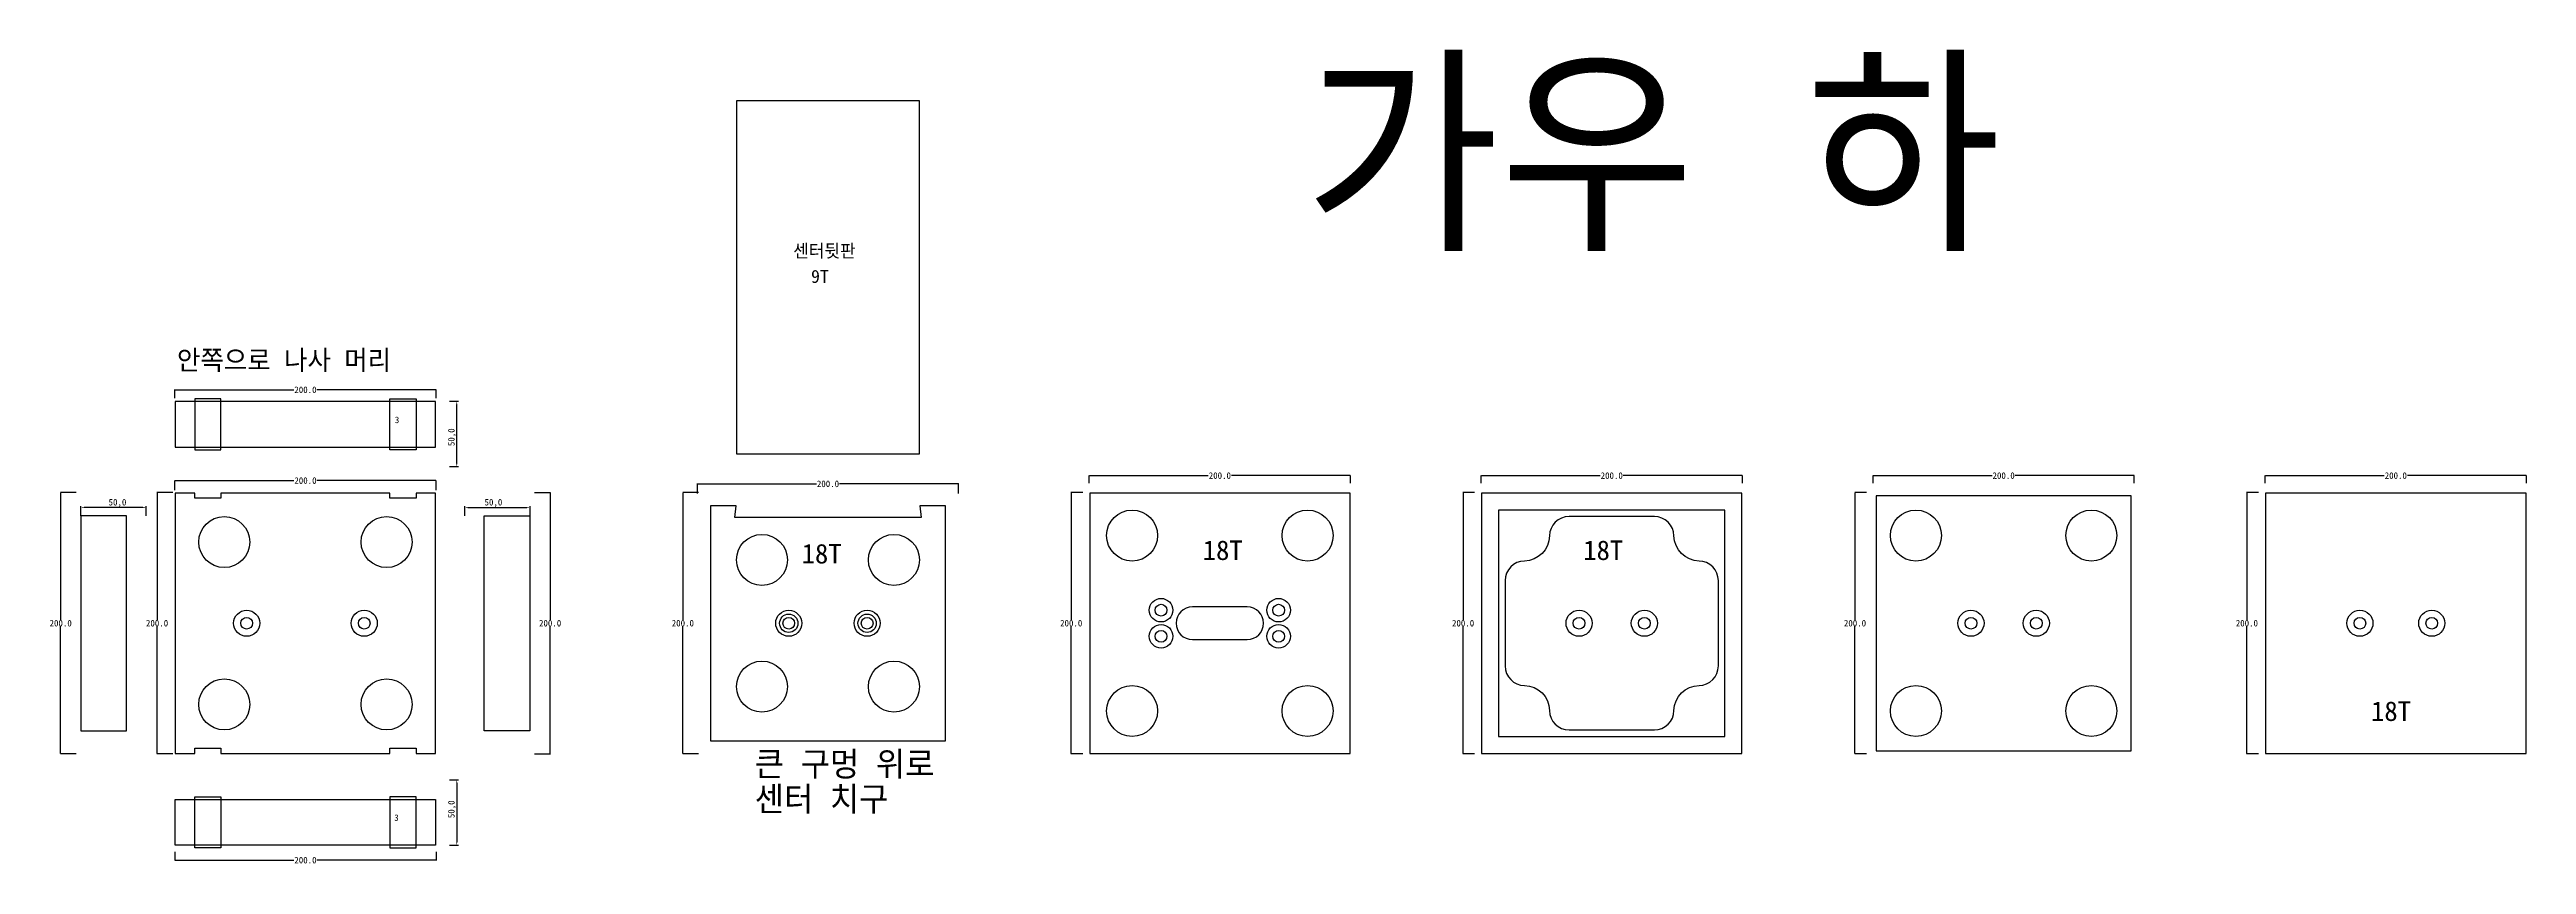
# Model space of a CAD drawing. Header units: millimetres. Extents: x 789 to 2685, y 189 to 813.
import ezdxf

# ---------------------------------------------------------------- set-up
doc = ezdxf.new("R2010")
doc.units = ezdxf.units.MM
for name, color, linetype in [('TEXT', 3, 'Continuous'), ('볼트 구멍', 7, 'Continuous'), ('치구', 7, 'Continuous'), ('치수', 7, 'Continuous')]:
    doc.layers.add(name, color=color, linetype=linetype)
doc.dimstyles.new('ISO-25', dxfattribs={"dimtxt": 2.5, "dimasz": 2.5, "dimexe": 1.25, "dimexo": 0.625, "dimtad": 1, "dimtxsty": 'Standard', "dimcen": 2.5, "dimadec": 0, "dimazin": 0, "dimtfac": 1, "dimtmove": 0, "dimatfit": 3, "dimfxl": 0, "dimarcsym": 0})
doc.dimstyles.get("Standard").update_dxf_attribs({"dimtxt": 7, "dimasz": 0.18, "dimexe": 0.18, "dimexo": 0.0625, "dimgap": 0.09, "dimtad": 0, "dimtih": 1, "dimtoh": 1, "dimdec": 1, "dimzin": 0, "dimdsep": 46, "dimtxsty": 'Standard', "dimcen": 0.09, "dimadec": 0, "dimazin": 0, "dimtfac": 1, "dimtdec": 1, "dimtofl": 0, "dimtmove": 0, "dimatfit": 3, "dimfxl": 0, "dimtolj": 1, "dimtzin": 0, "dimarcsym": 0})

# ---------------------------------------------------------------- blocks, each defined once
blk = doc.blocks.new('*D22')
at = {"layer": 'Defpoints', "color": 0}
for p in [(1094.3, 543.4), (1100.4, 543.4), (1094.3, 493.4)]:
    blk.add_point(p, dxfattribs=at)
at = {"layer": '치수', "color": 0, "lineweight": -2}
for p, q in [((1094.9, 543.4), (1101.7, 543.4)), ((1100.4, 495.9), (1100.4, 540.9)), ((1094.9, 493.4), (1101.7, 493.4))]:
    blk.add_line(p, q, dxfattribs=at)
at = {"layer": '치수', "color": 0}
for points in [[(1100, 540.9), (1100.9, 540.9), (1100.4, 543.4)], [(1100, 495.9), (1100.9, 495.9), (1100.4, 493.4)]]:
    blk.add_solid(points, dxfattribs=at)
at = {"layer": '치수', "color": 0, "insert": (1096.9, 515.9), "char_height": 5, "attachment_point": 5, "rotation": 90}
blk.add_mtext('50,0', dxfattribs=at)
blk = doc.blocks.new('*D23')
at = {"layer": 'Defpoints', "color": 0}
for p in [(1094.3, 253.6), (1094.3, 203.6), (1100.4, 203.6)]:
    blk.add_point(p, dxfattribs=at)
at = {"layer": '치수', "color": 0, "lineweight": -2}
for p, q in [((1094.9, 253.6), (1101.7, 253.6)), ((1100.4, 251.1), (1100.4, 206.1)), ((1094.9, 203.6), (1101.7, 203.6))]:
    blk.add_line(p, q, dxfattribs=at)
at = {"layer": '치수', "color": 0}
for points in [[(1100, 251.1), (1100.9, 251.1), (1100.4, 253.6)], [(1100, 206.1), (1100.9, 206.1), (1100.4, 203.6)]]:
    blk.add_solid(points, dxfattribs=at)
at = {"layer": '치수', "color": 0, "insert": (1096.9, 231.1), "char_height": 5, "attachment_point": 5, "rotation": 90}
blk.add_mtext('50,0', dxfattribs=at)
blk = doc.blocks.new('*D24')
at = {"layer": 'Defpoints', "color": 0, "linetype": 'Continuous'}
for p in [(883.1, 473.5), (871, 273.5), (883.1, 273.5)]:
    blk.add_point(p, dxfattribs=at)
at = {"layer": '치수', "color": 0, "linetype": 'Continuous', "lineweight": -2}
for p, q in [((883.1, 473.5), (870.9, 473.5)), ((871, 473.3), (871, 376.1)), ((871, 273.7), (871, 370.9)), ((883.1, 273.5), (870.9, 273.5))]:
    blk.add_line(p, q, dxfattribs=at)
at = {"layer": '치수', "color": 0, "linetype": 'Continuous'}
for points in [[(871, 473.3), (871.1, 473.3), (871, 473.5)], [(871, 273.7), (871.1, 273.7), (871, 273.5)]]:
    blk.add_solid(points, dxfattribs=at)
at = {"layer": '치수', "color": 0, "linetype": 'Continuous', "insert": (871, 373.5), "char_height": 5, "attachment_point": 5}
blk.add_mtext('\\A1;200.0', dxfattribs=at)
blk = doc.blocks.new('*D25')
at = {"layer": 'Defpoints', "color": 0, "linetype": 'Continuous'}
for p in [(809.3, 473.5), (797.2, 273.5), (809.3, 273.5)]:
    blk.add_point(p, dxfattribs=at)
at = {"layer": '치수', "color": 0, "linetype": 'Continuous', "lineweight": -2}
for p, q in [((809.2, 473.5), (797, 473.5)), ((797.2, 473.3), (797.2, 376.1)), ((797.2, 273.7), (797.2, 370.9)), ((809.2, 273.5), (797, 273.5))]:
    blk.add_line(p, q, dxfattribs=at)
at = {"layer": '치수', "color": 0, "linetype": 'Continuous'}
for points in [[(797.2, 473.3), (797.2, 473.3), (797.2, 473.5)], [(797.2, 273.7), (797.2, 273.7), (797.2, 273.5)]]:
    blk.add_solid(points, dxfattribs=at)
at = {"layer": '치수', "color": 0, "linetype": 'Continuous', "insert": (797.2, 373.5), "char_height": 5, "attachment_point": 5}
blk.add_mtext('\\A1;200.0', dxfattribs=at)
blk = doc.blocks.new('*D26')
at = {"layer": 'Defpoints', "color": 0, "linetype": 'Continuous'}
for p in [(884.6, 198.5), (1084.6, 198.5), (1084.6, 192.1)]:
    blk.add_point(p, dxfattribs=at)
at = {"layer": '치수', "color": 0, "linetype": 'Continuous', "lineweight": -2}
for p, q in [((884.6, 198.5), (884.6, 191.9)), ((884.8, 192.1), (975.7, 192.1)), ((1084.4, 192.1), (993.4, 192.1)), ((1084.6, 198.5), (1084.6, 191.9))]:
    blk.add_line(p, q, dxfattribs=at)
at = {"layer": '치수', "color": 0, "linetype": 'Continuous'}
for points in [[(884.8, 192.2), (884.8, 192.1), (884.6, 192.1)], [(1084.4, 192.2), (1084.4, 192.1), (1084.6, 192.1)]]:
    blk.add_solid(points, dxfattribs=at)
at = {"layer": '치수', "color": 0, "linetype": 'Continuous', "insert": (984.6, 192.1), "char_height": 5, "attachment_point": 5}
blk.add_mtext('\\A1;200.0', dxfattribs=at)
blk = doc.blocks.new('*D27')
at = {"layer": 'Defpoints', "color": 0}
for p in [(812.7, 462), (812.7, 455.2), (862.7, 455.2)]:
    blk.add_point(p, dxfattribs=at)
at = {"layer": '치수', "color": 0, "lineweight": -2}
for p, q in [((812.7, 455.8), (812.7, 463.2)), ((860.2, 462), (815.2, 462)), ((862.7, 455.8), (862.7, 463.2))]:
    blk.add_line(p, q, dxfattribs=at)
at = {"layer": '치수', "color": 0}
for points in [[(815.2, 462.4), (815.2, 461.6), (812.7, 462)], [(860.2, 462.4), (860.2, 461.6), (862.7, 462)]]:
    blk.add_solid(points, dxfattribs=at)
at = {"layer": '치수', "color": 0, "insert": (840.7, 465.5), "char_height": 5, "attachment_point": 5}
blk.add_mtext('50,0', dxfattribs=at)
blk = doc.blocks.new('*D28')
at = {"layer": 'Defpoints', "color": 0, "linetype": 'Continuous'}
for p in [(1084.6, 552.2), (884.6, 545.8), (1084.6, 545.8)]:
    blk.add_point(p, dxfattribs=at)
at = {"layer": '치수', "color": 0, "linetype": 'Continuous', "lineweight": -2}
for p, q in [((884.6, 545.9), (884.6, 552.4)), ((884.8, 552.2), (975.7, 552.2)), ((1084.4, 552.2), (993.4, 552.2)), ((1084.6, 545.9), (1084.6, 552.4))]:
    blk.add_line(p, q, dxfattribs=at)
at = {"layer": '치수', "color": 0, "linetype": 'Continuous'}
for points in [[(884.8, 552.2), (884.8, 552.2), (884.6, 552.2)], [(1084.4, 552.2), (1084.4, 552.2), (1084.6, 552.2)]]:
    blk.add_solid(points, dxfattribs=at)
at = {"layer": '치수', "color": 0, "linetype": 'Continuous', "insert": (984.6, 552.2), "char_height": 5, "attachment_point": 5}
blk.add_mtext('\\A1;200.0', dxfattribs=at)
blk = doc.blocks.new('*D29')
at = {"layer": 'Defpoints', "color": 0, "linetype": 'Continuous'}
for p in [(884.6, 475.3), (1084.6, 482.7), (1084.6, 475.3)]:
    blk.add_point(p, dxfattribs=at)
at = {"layer": '치수', "color": 0, "linetype": 'Continuous', "lineweight": -2}
for p, q in [((884.6, 475.4), (884.6, 482.9)), ((884.8, 482.7), (975.7, 482.7)), ((1084.4, 482.7), (993.4, 482.7)), ((1084.6, 475.4), (1084.6, 482.9))]:
    blk.add_line(p, q, dxfattribs=at)
at = {"layer": '치수', "color": 0, "linetype": 'Continuous'}
for points in [[(884.8, 482.8), (884.8, 482.7), (884.6, 482.7)], [(1084.4, 482.8), (1084.4, 482.7), (1084.6, 482.7)]]:
    blk.add_solid(points, dxfattribs=at)
at = {"layer": '치수', "color": 0, "linetype": 'Continuous', "insert": (984.6, 482.7), "char_height": 5, "attachment_point": 5}
blk.add_mtext('\\A1;200.0', dxfattribs=at)
blk = doc.blocks.new('*D30')
at = {"layer": 'Defpoints', "color": 0, "linetype": 'Continuous'}
for p in [(2479.7, 473.5), (2470.8, 273.5), (2479.7, 273.5)]:
    blk.add_point(p, dxfattribs=at)
at = {"layer": '치수', "color": 0, "linetype": 'Continuous', "lineweight": -2}
for p, q in [((2479.6, 473.5), (2470.6, 473.5)), ((2470.8, 473.3), (2470.8, 376.1)), ((2470.8, 273.7), (2470.8, 370.9)), ((2479.6, 273.5), (2470.6, 273.5))]:
    blk.add_line(p, q, dxfattribs=at)
at = {"layer": '치수', "color": 0, "linetype": 'Continuous'}
for points in [[(2470.7, 473.3), (2470.8, 473.3), (2470.8, 473.5)], [(2470.7, 273.7), (2470.8, 273.7), (2470.8, 273.5)]]:
    blk.add_solid(points, dxfattribs=at)
at = {"layer": '치수', "color": 0, "linetype": 'Continuous', "insert": (2470.8, 373.5), "char_height": 5, "attachment_point": 5}
blk.add_mtext('\\A1;200.0', dxfattribs=at)
blk = doc.blocks.new('*D31')
at = {"layer": 'Defpoints', "color": 0, "linetype": 'Continuous'}
for p in [(2179.7, 473.5), (2170.8, 273.5), (2179.7, 273.5)]:
    blk.add_point(p, dxfattribs=at)
at = {"layer": '치수', "color": 0, "linetype": 'Continuous', "lineweight": -2}
for p, q in [((2179.6, 473.5), (2170.6, 473.5)), ((2170.8, 473.3), (2170.8, 376.1)), ((2170.8, 273.7), (2170.8, 370.9)), ((2179.6, 273.5), (2170.6, 273.5))]:
    blk.add_line(p, q, dxfattribs=at)
at = {"layer": '치수', "color": 0, "linetype": 'Continuous'}
for points in [[(2170.7, 473.3), (2170.8, 473.3), (2170.8, 473.5)], [(2170.7, 273.7), (2170.8, 273.7), (2170.8, 273.5)]]:
    blk.add_solid(points, dxfattribs=at)
at = {"layer": '치수', "color": 0, "linetype": 'Continuous', "insert": (2170.8, 373.5), "char_height": 5, "attachment_point": 5}
blk.add_mtext('\\A1;200.0', dxfattribs=at)
blk = doc.blocks.new('*D32')
at = {"layer": 'Defpoints', "color": 0, "linetype": 'Continuous'}
for p in [(1879.7, 473.5), (1870.8, 273.5), (1879.7, 273.5)]:
    blk.add_point(p, dxfattribs=at)
at = {"layer": '치수', "color": 0, "linetype": 'Continuous', "lineweight": -2}
for p, q in [((1879.6, 473.5), (1870.6, 473.5)), ((1870.8, 473.3), (1870.8, 376.1)), ((1870.8, 273.7), (1870.8, 370.9)), ((1879.6, 273.5), (1870.6, 273.5))]:
    blk.add_line(p, q, dxfattribs=at)
at = {"layer": '치수', "color": 0, "linetype": 'Continuous'}
for points in [[(1870.7, 473.3), (1870.8, 473.3), (1870.8, 473.5)], [(1870.7, 273.7), (1870.8, 273.7), (1870.8, 273.5)]]:
    blk.add_solid(points, dxfattribs=at)
at = {"layer": '치수', "color": 0, "linetype": 'Continuous', "insert": (1870.8, 373.5), "char_height": 5, "attachment_point": 5}
blk.add_mtext('\\A1;200.0', dxfattribs=at)
blk = doc.blocks.new('*D33')
at = {"layer": 'Defpoints', "color": 0, "linetype": 'Continuous'}
for p in [(1285.6, 473.5), (1273.5, 273.5), (1285.6, 273.5)]:
    blk.add_point(p, dxfattribs=at)
at = {"layer": '치수', "color": 0, "linetype": 'Continuous', "lineweight": -2}
for p, q in [((1285.6, 473.5), (1273.4, 473.5)), ((1273.5, 473.3), (1273.5, 376.1)), ((1273.5, 273.7), (1273.5, 370.9)), ((1285.6, 273.5), (1273.4, 273.5))]:
    blk.add_line(p, q, dxfattribs=at)
at = {"layer": '치수', "color": 0, "linetype": 'Continuous'}
for points in [[(1273.5, 473.3), (1273.6, 473.3), (1273.5, 473.5)], [(1273.5, 273.7), (1273.6, 273.7), (1273.5, 273.5)]]:
    blk.add_solid(points, dxfattribs=at)
at = {"layer": '치수', "color": 0, "linetype": 'Continuous', "insert": (1273.5, 373.5), "char_height": 5, "attachment_point": 5}
blk.add_mtext('\\A1;200.0', dxfattribs=at)
blk = doc.blocks.new('*D34')
at = {"layer": 'Defpoints', "color": 0, "linetype": 'Continuous'}
for p in [(1159.9, 473.5), (1159.9, 273.5), (1171.9, 273.5)]:
    blk.add_point(p, dxfattribs=at)
at = {"layer": '치수', "color": 0, "linetype": 'Continuous', "lineweight": -2}
for p, q in [((1159.9, 473.5), (1172.1, 473.5)), ((1171.9, 473.3), (1171.9, 376.1)), ((1171.9, 273.7), (1171.9, 370.9)), ((1159.9, 273.5), (1172.1, 273.5))]:
    blk.add_line(p, q, dxfattribs=at)
at = {"layer": '치수', "color": 0, "linetype": 'Continuous'}
for points in [[(1171.9, 473.3), (1172, 473.3), (1171.9, 473.5)], [(1171.9, 273.7), (1172, 273.7), (1171.9, 273.5)]]:
    blk.add_solid(points, dxfattribs=at)
at = {"layer": '치수', "color": 0, "linetype": 'Continuous', "insert": (1171.9, 373.5), "char_height": 5, "attachment_point": 5}
blk.add_mtext('\\A1;200.0', dxfattribs=at)
blk = doc.blocks.new('*D35')
at = {"layer": 'Defpoints', "color": 0, "linetype": 'Continuous'}
for p in [(1579.7, 473.5), (1570.8, 273.5), (1579.7, 273.5)]:
    blk.add_point(p, dxfattribs=at)
at = {"layer": '치수', "color": 0, "linetype": 'Continuous', "lineweight": -2}
for p, q in [((1579.6, 473.5), (1570.6, 473.5)), ((1570.8, 473.3), (1570.8, 376.1)), ((1570.8, 273.7), (1570.8, 370.9)), ((1579.6, 273.5), (1570.6, 273.5))]:
    blk.add_line(p, q, dxfattribs=at)
at = {"layer": '치수', "color": 0, "linetype": 'Continuous'}
for points in [[(1570.7, 473.3), (1570.8, 473.3), (1570.8, 473.5)], [(1570.7, 273.7), (1570.8, 273.7), (1570.8, 273.5)]]:
    blk.add_solid(points, dxfattribs=at)
at = {"layer": '치수', "color": 0, "linetype": 'Continuous', "insert": (1570.8, 373.5), "char_height": 5, "attachment_point": 5}
blk.add_mtext('\\A1;200.0', dxfattribs=at)
blk = doc.blocks.new('*D36')
at = {"layer": 'Defpoints', "color": 0, "linetype": 'Continuous'}
for p in [(2184.6, 480.6), (2384.6, 486.5), (2384.6, 480.6)]:
    blk.add_point(p, dxfattribs=at)
at = {"layer": '치수', "color": 0, "linetype": 'Continuous', "lineweight": -2}
for p, q in [((2184.6, 480.7), (2184.6, 486.7)), ((2184.8, 486.5), (2275.7, 486.5)), ((2384.4, 486.5), (2293.4, 486.5)), ((2384.6, 480.7), (2384.6, 486.7))]:
    blk.add_line(p, q, dxfattribs=at)
at = {"layer": '치수', "color": 0, "linetype": 'Continuous'}
for points in [[(2184.8, 486.5), (2184.8, 486.5), (2184.6, 486.5)], [(2384.4, 486.5), (2384.4, 486.5), (2384.6, 486.5)]]:
    blk.add_solid(points, dxfattribs=at)
at = {"layer": '치수', "color": 0, "linetype": 'Continuous', "insert": (2284.6, 486.5), "char_height": 5, "attachment_point": 5}
blk.add_mtext('\\A1;200.0', dxfattribs=at)
blk = doc.blocks.new('*D37')
at = {"layer": 'Defpoints', "color": 0, "linetype": 'Continuous'}
for p in [(1584.6, 480.6), (1784.6, 486.5), (1784.6, 480.6)]:
    blk.add_point(p, dxfattribs=at)
at = {"layer": '치수', "color": 0, "linetype": 'Continuous', "lineweight": -2}
for p, q in [((1584.6, 480.7), (1584.6, 486.7)), ((1584.8, 486.5), (1675.7, 486.5)), ((1784.4, 486.5), (1693.4, 486.5)), ((1784.6, 480.7), (1784.6, 486.7))]:
    blk.add_line(p, q, dxfattribs=at)
at = {"layer": '치수', "color": 0, "linetype": 'Continuous'}
for points in [[(1584.8, 486.5), (1584.8, 486.5), (1584.6, 486.5)], [(1784.4, 486.5), (1784.4, 486.5), (1784.6, 486.5)]]:
    blk.add_solid(points, dxfattribs=at)
at = {"layer": '치수', "color": 0, "linetype": 'Continuous', "insert": (1684.6, 486.5), "char_height": 5, "attachment_point": 5}
blk.add_mtext('\\A1;200.0', dxfattribs=at)
blk = doc.blocks.new('*D38')
at = {"layer": 'Defpoints', "color": 0, "linetype": 'Continuous'}
for p in [(1484.6, 480.2), (1284.6, 472.8), (1484.6, 472.8)]:
    blk.add_point(p, dxfattribs=at)
at = {"layer": '치수', "color": 0, "linetype": 'Continuous', "lineweight": -2}
for p, q in [((1284.6, 472.9), (1284.6, 480.4)), ((1284.8, 480.2), (1375.7, 480.2)), ((1484.4, 480.2), (1393.4, 480.2)), ((1484.6, 472.9), (1484.6, 480.4))]:
    blk.add_line(p, q, dxfattribs=at)
at = {"layer": '치수', "color": 0, "linetype": 'Continuous'}
for points in [[(1284.8, 480.3), (1284.8, 480.2), (1284.6, 480.2)], [(1484.4, 480.3), (1484.4, 480.2), (1484.6, 480.2)]]:
    blk.add_solid(points, dxfattribs=at)
at = {"layer": '치수', "color": 0, "linetype": 'Continuous', "insert": (1384.6, 480.2), "char_height": 5, "attachment_point": 5}
blk.add_mtext('\\A1;200.0', dxfattribs=at)
blk = doc.blocks.new('*D39')
at = {"layer": 'Defpoints', "color": 0}
for p in [(1106.5, 455.2), (1156.5, 462), (1156.5, 455.2)]:
    blk.add_point(p, dxfattribs=at)
at = {"layer": '치수', "color": 0, "lineweight": -2}
for p, q in [((1106.5, 455.8), (1106.5, 463.2)), ((1109, 462), (1154, 462)), ((1156.5, 455.8), (1156.5, 463.2))]:
    blk.add_line(p, q, dxfattribs=at)
at = {"layer": '치수', "color": 0}
for points in [[(1109, 462.4), (1109, 461.6), (1106.5, 462)], [(1154, 462.4), (1154, 461.6), (1156.5, 462)]]:
    blk.add_solid(points, dxfattribs=at)
at = {"layer": '치수', "color": 0, "insert": (1128.5, 465.5), "char_height": 5, "attachment_point": 5}
blk.add_mtext('50,0', dxfattribs=at)
blk = doc.blocks.new('*D40')
at = {"layer": 'Defpoints', "color": 0, "linetype": 'Continuous'}
for p in [(1884.6, 480.6), (2084.6, 486.5), (2084.6, 480.6)]:
    blk.add_point(p, dxfattribs=at)
at = {"layer": '치수', "color": 0, "linetype": 'Continuous', "lineweight": -2}
for p, q in [((1884.6, 480.7), (1884.6, 486.7)), ((1884.8, 486.5), (1975.7, 486.5)), ((2084.4, 486.5), (1993.4, 486.5)), ((2084.6, 480.7), (2084.6, 486.7))]:
    blk.add_line(p, q, dxfattribs=at)
at = {"layer": '치수', "color": 0, "linetype": 'Continuous'}
for points in [[(1884.8, 486.5), (1884.8, 486.5), (1884.6, 486.5)], [(2084.4, 486.5), (2084.4, 486.5), (2084.6, 486.5)]]:
    blk.add_solid(points, dxfattribs=at)
at = {"layer": '치수', "color": 0, "linetype": 'Continuous', "insert": (1984.6, 486.5), "char_height": 5, "attachment_point": 5}
blk.add_mtext('\\A1;200.0', dxfattribs=at)
blk = doc.blocks.new('*D41')
at = {"layer": 'Defpoints', "color": 0, "linetype": 'Continuous'}
for p in [(2484.8, 480.6), (2684.8, 486.5), (2684.8, 480.6)]:
    blk.add_point(p, dxfattribs=at)
at = {"layer": '치수', "color": 0, "linetype": 'Continuous', "lineweight": -2}
for p, q in [((2484.8, 480.7), (2484.8, 486.7)), ((2485, 486.5), (2576, 486.5)), ((2684.6, 486.5), (2593.7, 486.5)), ((2684.8, 480.7), (2684.8, 486.7))]:
    blk.add_line(p, q, dxfattribs=at)
at = {"layer": '치수', "color": 0, "linetype": 'Continuous'}
for points in [[(2485, 486.5), (2485, 486.5), (2484.8, 486.5)], [(2684.6, 486.5), (2684.6, 486.5), (2684.8, 486.5)]]:
    blk.add_solid(points, dxfattribs=at)
at = {"layer": '치수', "color": 0, "linetype": 'Continuous', "insert": (2584.8, 486.5), "char_height": 5, "attachment_point": 5}
blk.add_mtext('\\A1;200.0', dxfattribs=at)

msp = doc.modelspace()

# ---------------------------------------------------------------- linework, layer by layer
at = {"color": 1}
msp.add_lwpolyline([(1314.58, 503.3), (1454.58, 503.3), (1454.58, 773.3), (1314.58, 773.3)], close=True, dxfattribs=at)
at = {"layer": '볼트 구멍', "color": 3}
msp.add_lwpolyline([(1705.58, 386), (1663.58, 386, 1), (1663.58, 361), (1705.58, 361, 1)], format="xyb", close=True, dxfattribs=at)
at = {"layer": '볼트 구멍', "color": 2}
for centre in [(939.58, 373.5), (1029.58, 373.5)]:
    msp.add_circle(centre, 10, dxfattribs=at)
at = {"layer": '볼트 구멍', "color": 1}
for centre in [(1354.58, 373.5), (1414.58, 373.5)]:
    msp.add_circle(centre, 10, dxfattribs=at)
at = {"layer": '볼트 구멍', "color": 6}
for centre, radius in [((1354.58, 373.5), 7), ((1414.58, 373.5), 7), ((1639.58, 383.5), 9), ((1729.58, 383.5), 9), ((1959.58, 373.5), 10), ((2009.58, 373.5), 10), ((2259.58, 373.5), 10), ((2309.58, 373.5), 10), ((2557.33, 373.5), 10), ((2612.33, 373.5), 10), ((1639.58, 363.5), 9), ((1729.58, 363.5), 9)]:
    msp.add_circle(centre, radius, dxfattribs=at)
at = {"layer": '볼트 구멍', "color": 3}
for centre in [(1639.58, 383.5), (1729.58, 383.5), (939.58, 373.5), (1029.58, 373.5), (1354.58, 373.5), (1414.58, 373.5), (1639.58, 363.5), (1729.58, 363.5), (1959.58, 373.5), (2009.58, 373.5), (2259.58, 373.5), (2309.58, 373.5), (2557.33, 373.5), (2612.33, 373.5)]:
    msp.add_circle(centre, 4.5, dxfattribs=at)
at = {"layer": '치구'}
for points in [[(884.93, 508.37), (1084.23, 508.37), (1084.23, 543.37), (884.93, 543.37)], [(847.68, 455.75), (812.68, 455.75), (812.68, 291.25), (847.68, 291.25)], [(884.93, 273.85), (899.93, 273.85), (899.93, 277.85), (919.93, 277.85), (919.93, 273.85), (1049.23, 273.85), (1049.23, 277.85), (1069.23, 277.85), (1069.23, 273.85), (1084.23, 273.85), (1084.23, 473.15), (1069.23, 473.15), (1069.23, 469.15), (1049.23, 469.15), (1049.23, 473.15), (919.93, 473.15), (919.93, 469.15), (899.93, 469.15), (899.93, 473.15), (884.93, 473.15)], [(1121.48, 455.75), (1156.48, 455.75), (1156.48, 291.25), (1121.48, 291.25)], [(1314.33, 463.5), (1294.58, 463.5), (1294.58, 283.5), (1474.58, 283.5), (1474.58, 463.5), (1454.83, 463.5), (1455.83, 454.5), (1313.33, 454.5)], [(1584.93, 473.15), (1584.93, 273.85), (1784.23, 273.85), (1784.23, 473.15)], [(1884.93, 473.15), (1884.93, 273.85), (2084.23, 273.85), (2084.23, 473.15)], [(1897.93, 460.15), (1897.93, 286.85), (2071.23, 286.85), (2071.23, 460.15)], [(2186.93, 471.15), (2186.93, 275.85), (2382.23, 275.85), (2382.23, 471.15)], [(2485.18, 473.15), (2485.18, 273.85), (2684.48, 273.85), (2684.48, 473.15)], [(884.93, 238.63), (1084.23, 238.63), (1084.23, 203.63), (884.93, 203.63)]]:
    msp.add_lwpolyline(points, close=True, dxfattribs=at)
at = {"layer": '치구', "color": 1}
for points in [[(899.93, 506.37), (919.93, 506.37), (919.93, 545.37), (899.93, 545.37)], [(1069.23, 506.37), (1049.23, 506.37), (1049.23, 545.37), (1069.23, 545.37)], [(899.93, 240.63), (919.93, 240.63), (919.93, 201.64), (899.93, 201.64)], [(1069.23, 240.63), (1049.23, 240.63), (1049.23, 201.64), (1069.23, 201.64)]]:
    msp.add_lwpolyline(points, close=True, dxfattribs=at)
at = {"layer": '치구'}
msp.add_lwpolyline([(1902.93, 406.16), (1902.93, 340.85, 0.4099749), (1917.71, 325.85, -0.4057489), (1936.92, 306.63, 0.4099749), (1951.92, 291.85), (2017.23, 291.85, 0.4099749), (2032.23, 306.63, -0.4057489), (2051.44, 325.85, 0.4099749), (2066.23, 340.85), (2066.23, 406.16, 0.4099749), (2051.44, 421.15, -0.4057489), (2032.23, 440.37, 0.4099749), (2017.23, 455.15), (1951.92, 455.15, 0.4099749), (1936.92, 440.37, -0.4057489), (1917.71, 421.15, 0.4099749)], format="xyb", close=True, dxfattribs=at)
for centre in [(922.43, 435.65), (1046.73, 435.65), (1617.43, 440.65), (1751.73, 440.65), (2217.43, 440.65), (2351.73, 440.65), (1334.08, 422), (1435.08, 422), (1334.08, 325), (1435.08, 325), (922.43, 311.35), (1046.73, 311.35), (1617.43, 306.35), (1751.73, 306.35), (2217.43, 306.35), (2351.73, 306.35)]:
    msp.add_circle(centre, 19.5, dxfattribs=at)

# ---------------------------------------------------------------- texts
at = {"color": 1}
for s, p in [('센터뒷판', (1357.97, 653.59)), ('9T', (1371.65, 634.04))]:
    msp.add_text(s, height=10, dxfattribs=at).set_placement(p)
at = {"layer": 'TEXT', "linetype": 'Continuous'}
msp.add_text('가우 하', height=125, dxfattribs=at).set_placement((1749.14, 671.69))
at = {"layer": 'TEXT', "color": 1}
for s, height, p in [('안쪽으로 나사 머리', 15, (886.23, 567.43)), ('3', 5, (1053.04, 526.67)), ('18T', 15, (1364.44, 419.27)), ('18T', 15, (2565.84, 298.7)), ('3', 5, (1052.57, 222.16))]:
    msp.add_text(s, height=height, dxfattribs=at).set_placement(p)
at = {"layer": 'TEXT', "color": 1, "linetype": 'Continuous'}
for s, p in [('큰 구멍 위로 ', (1328.48, 256.43)), ('센터 치구', (1328.48, 229.64))]:
    msp.add_text(s, height=18.75, dxfattribs=at).set_placement(p)
at = {"layer": '치구', "color": 1}
for p in [(1671.48, 421.92), (1962.76, 421.92)]:
    msp.add_text('18T', height=15, dxfattribs=at).set_placement(p)

# ---------------------------------------------------------------- dimensions: what is measured, and where the dimension line sits
at = {"layer": '치수', "color": 4, "linetype": 'Continuous'}
for base, p1, p2, picture, middle in [((1084.58, 552.19), (884.58, 545.8), (1084.58, 545.8), '*D28', (984.58, 552.19)), ((1084.58, 192.12), (884.58, 198.52), (1084.58, 198.52), '*D26', (984.58, 192.12))]:
    dim = msp.add_linear_dim(base=base, p1=p1, p2=p2, dimstyle='Standard', override={"dimtxt": 5}, dxfattribs=at)
    dim.commit()
    dim.dimension.update_dxf_attribs({"geometry": picture, "text_midpoint": middle, "dimtype": 160})
at = {"layer": '치수', "color": 4}
for base, p1, p2, angle, picture, middle in [((1100.44, 543.37), (1094.26, 493.37), (1094.26, 543.37), 90, '*D22', (1100.44, 515.87)), ((812.68, 461.98), (862.68, 455.2), (812.68, 455.2), 180, '*D27', (840.68, 461.98)), ((1100.44, 203.63), (1094.26, 253.63), (1094.26, 203.63), 270, '*D23', (1100.44, 231.13))]:
    dim = msp.add_linear_dim(base=base, p1=p1, p2=p2, angle=angle, dimstyle='ISO-25', override={"dimtxt": 5, "dimdec": 1, "dimzin": 0, "dimtdec": 1}, dxfattribs=at)
    dim.commit()
    dim.dimension.update_dxf_attribs({"geometry": picture, "text_midpoint": middle, "dimtype": 160})
at = {"layer": '치수', "color": 4, "linetype": 'Continuous'}
for base, p1, p2, picture, middle in [((1084.58, 482.72), (884.58, 475.33), (1084.58, 475.33), '*D29', (984.58, 482.72)), ((1484.58, 480.22), (1284.58, 472.83), (1484.58, 472.83), '*D38', (1384.58, 480.22)), ((1784.58, 486.49), (1584.58, 480.61), (1784.58, 480.61), '*D37', (1684.58, 486.49)), ((2084.58, 486.49), (1884.58, 480.61), (2084.58, 480.61), '*D40', (1984.58, 486.49)), ((2384.58, 486.49), (2184.58, 480.61), (2384.58, 480.61), '*D36', (2284.58, 486.49)), ((2684.83, 486.49), (2484.83, 480.61), (2684.83, 480.61), '*D41', (2584.83, 486.49))]:
    dim = msp.add_linear_dim(base=base, p1=p1, p2=p2, dimstyle='Standard', override={"dimtxt": 5}, dxfattribs=at)
    dim.commit()
    dim.dimension.update_dxf_attribs({"geometry": picture, "text_midpoint": middle})
for base, p1, p2, picture, middle in [((797.21, 273.5), (809.28, 473.5), (809.28, 273.5), '*D25', (797.21, 373.5)), ((871.05, 273.5), (883.12, 473.5), (883.12, 273.5), '*D24', (871.05, 373.5)), ((1171.94, 273.5), (1159.87, 473.5), (1159.87, 273.5), '*D34', (1171.94, 373.5)), ((1273.55, 273.5), (1285.62, 473.5), (1285.62, 273.5), '*D33', (1273.55, 373.5)), ((1570.78, 273.5), (1579.68, 473.5), (1579.68, 273.5), '*D35', (1570.78, 373.5)), ((1870.78, 273.5), (1879.68, 473.5), (1879.68, 273.5), '*D32', (1870.78, 373.5)), ((2170.78, 273.5), (2179.68, 473.5), (2179.68, 273.5), '*D31', (2170.78, 373.5)), ((2470.78, 273.5), (2479.68, 473.5), (2479.68, 273.5), '*D30', (2470.78, 373.5))]:
    dim = msp.add_linear_dim(base=base, p1=p1, p2=p2, angle=90, dimstyle='Standard', override={"dimtxt": 5}, dxfattribs=at)
    dim.commit()
    dim.dimension.update_dxf_attribs({"geometry": picture, "text_midpoint": middle})
at = {"layer": '치수', "color": 4}
dim = msp.add_linear_dim(base=(1156.48, 461.98), p1=(1106.48, 455.2), p2=(1156.48, 455.2), dimstyle='ISO-25', override={"dimtxt": 5, "dimdec": 1, "dimzin": 0, "dimtdec": 1}, dxfattribs=at)
dim.commit()
dim.dimension.update_dxf_attribs({"geometry": '*D39', "text_midpoint": (1128.48, 461.98), "dimtype": 160})

doc.saveas('drawing.dxf')
